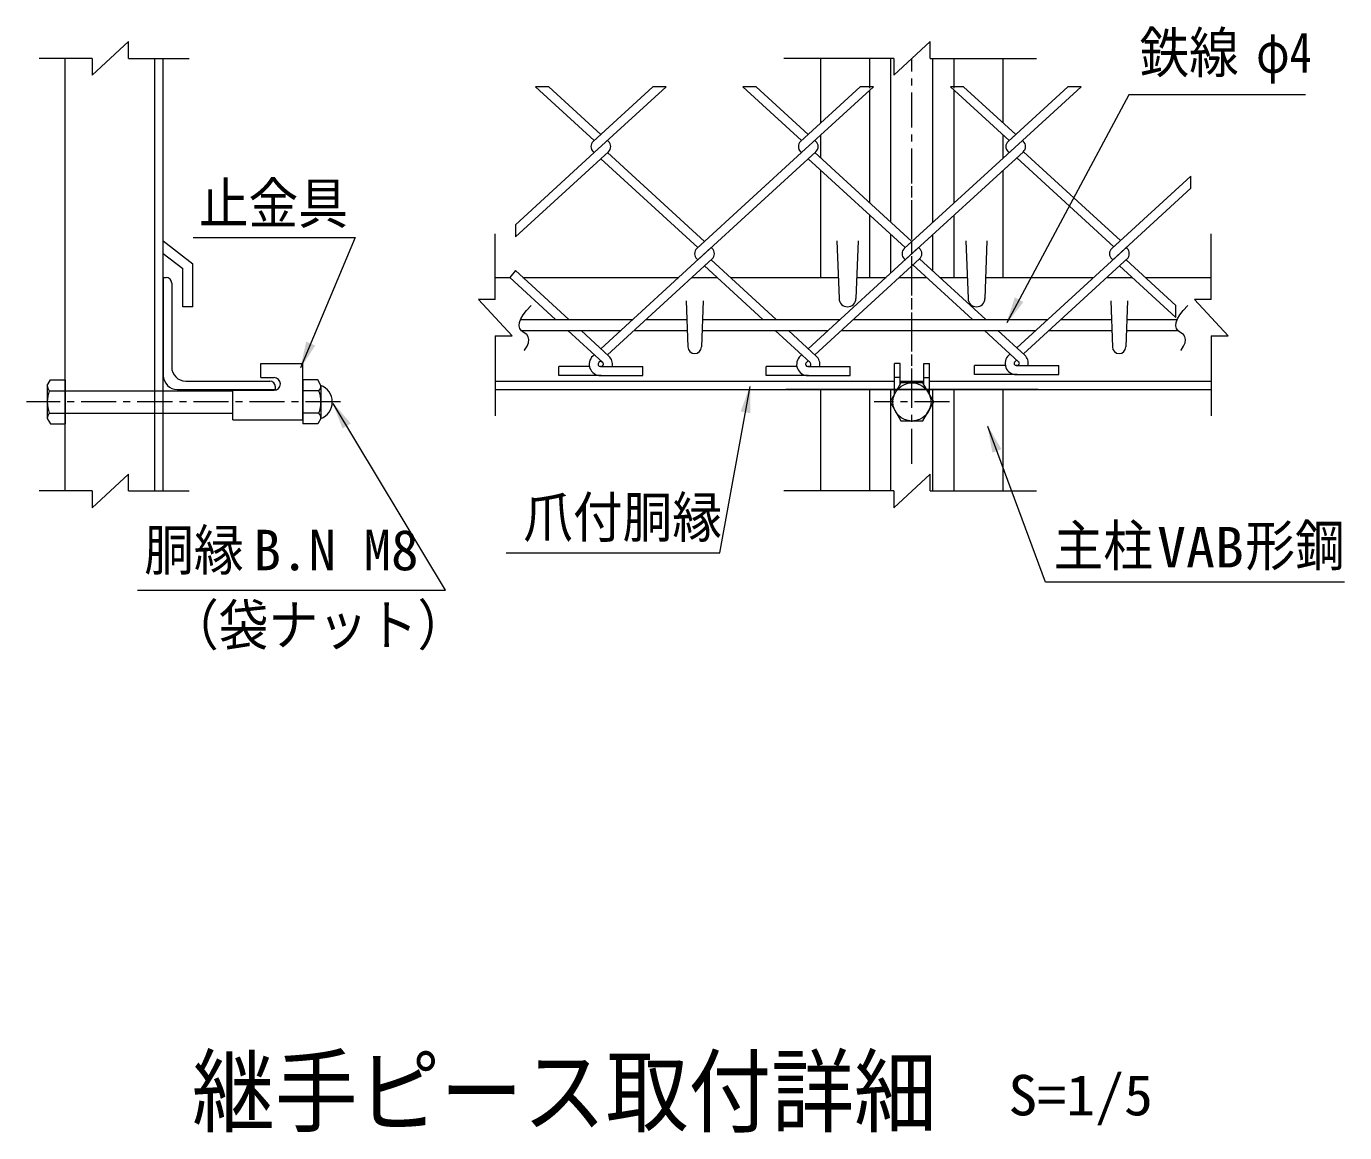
# Model space of a CAD drawing. Units: millimetres, scale not verified, with parts at other scales. Extents: x -4455 to 4455, y -3150 to 3150.
# Drawn here: x 1200 to 2611, y -906 to 278 of the extents above; entities that cross this region are included whole.
import ezdxf
from ezdxf.enums import TextEntityAlignment as Align

# ---------------------------------------------------------------- set-up
doc = ezdxf.new("R2010")
doc.units = ezdxf.units.MM
doc.header["$LTSCALE"] = 30
doc.linetypes.add('DASHED', pattern=[7.5, 6, -1.5])
doc.linetypes.add('USER1', pattern=[2, 1.25, -0.25, 0.25, -0.25])
doc.layers.add('0-4_7詳細', color=7, linetype='Continuous', lineweight=18)
doc.styles.add('ＭＳ ゴシック', font='')
doc.styles.get('ＭＳ ゴシック').set_extended_font_data('MS Gothic')

msp = doc.modelspace()

# ---------------------------------------------------------------- linework, layer by layer
at = {"layer": '0-4_7詳細', "color": 4}
for p, q in [((1309.33, 261.85), (1270.55, 225.85)), ((1309.33, 243.85), (1309.33, 261.85)), ((2167.47, 261.85), (2128.7, 225.85)), ((2167.47, 243.85), (2167.47, 261.85)), ((1270.55, 243.85), (1213.99, 243.85)), ((1270.55, 243.85), (1270.55, 225.85)), ((1309.33, 243.85), (1374.6, 243.85)), ((2128.7, 243.85), (2010.9, 243.85)), ((2128.7, 243.85), (2128.7, 225.85)), ((2167.47, 243.85), (2281.42, 243.85)), ((1702.02, -14.25), (1702.02, 55.95)), ((2468.42, -14.25), (2468.42, 55.95)), ((1720.02, -53.02), (1684.02, -14.25)), ((1702.02, -14.25), (1684.02, -14.25)), ((2468.42, -14.25), (2450.42, -14.25)), ((1702.02, -53.02), (1720.02, -53.02)), ((1702.02, -53.02), (1702.02, -138.6)), ((2468.42, -53.02), (2468.42, -138.6)), ((1309.33, -201.2), (1270.55, -237.2)), ((1309.33, -219.2), (1309.33, -201.2)), ((2167.47, -201.2), (2128.7, -237.2)), ((2167.47, -219.2), (2167.47, -201.2)), ((1270.55, -219.2), (1213.99, -219.2)), ((1270.55, -219.2), (1270.55, -237.2)), ((1309.33, -219.2), (1374.6, -219.2)), ((2128.7, -219.2), (2010.9, -219.2)), ((2128.7, -219.2), (2128.7, -237.2)), ((2167.47, -219.2), (2281.42, -219.2))]:
    msp.add_line(p, q, dxfattribs=at)
at = {"layer": '0-4_7詳細', "lineweight": 9}
for p, q in [((1241.75, -219.2), (1241.75, 243.85)), ((1337.75, -219.2), (1337.75, 243.85)), ((1346.75, -219.2), (1346.75, 243.85)), ((2050.59, 174.92), (2050.59, 243.85)), ((2103.09, 212.03), (2103.09, 243.85)), ((2125.59, 68.41), (2125.59, 243.85)), ((2170.59, 68.41), (2170.59, 243.85)), ((2193.09, 212.03), (2193.09, 243.85)), ((2245.59, 174.92), (2245.59, 243.85)), ((2103.09, 89.03), (2103.09, 210.01)), ((2193.09, 89.03), (2193.09, 210.01)), ((2050.59, 137.14), (2050.59, 161.9)), ((2245.59, 137.14), (2245.59, 161.9)), ((2050.59, 9.42), (2050.59, 124.11)), ((2245.59, 9.42), (2245.59, 124.11)), ((2103.09, 9.42), (2103.09, 76.01)), ((2193.09, 9.42), (2193.09, 76.01)), ((1346.75, 48.42), (1378.25, 24.08)), ((2067.84, 48.42), (2070.09, -13.08)), ((2090.34, 48.42), (2088.09, -13.08)), ((2125.59, 14.15), (2125.59, 55.39)), ((2170.59, 16.12), (2170.59, 55.39)), ((2205.84, 48.42), (2208.09, -13.08)), ((2228.34, 48.42), (2226.09, -13.08)), ((1346.75, 35.15), (1367.75, 18.92)), ((2156.26, 40.3), (2155.19, 41.28)), ((1367.75, -22.08), (1367.75, 18.92)), ((1378.25, -22.08), (1378.25, 24.08)), ((1346.75, 9.42), (1346.75, -95.58)), ((1346.75, 9.42), (1349.75, 9.42)), ((1355.75, 3.42), (1355.75, -86.58)), ((1702.02, 9.42), (1717.49, 9.42)), ((1731.7, 9.42), (1898.39, 9.42)), ((1912.6, 9.42), (1939.52, 9.42)), ((1953.73, 9.42), (2069.27, 9.42)), ((2088.91, 9.42), (2120.42, 9.42)), ((2134.63, 9.42), (2163.69, 9.42)), ((2177.9, 9.42), (2207.27, 9.42)), ((2226.91, 9.42), (2342.45, 9.42)), ((2356.66, 9.42), (2383.58, 9.42)), ((2397.78, 9.42), (2468.42, 9.42)), ((1378.25, -22.08), (1367.75, -22.08)), ((1906.51, -15.75), (1908.31, -64.95)), ((1924.51, -15.75), (1922.71, -64.95)), ((2360.81, -15.75), (2362.61, -64.95)), ((2378.81, -15.75), (2377.01, -64.95)), ((1729.34, -35.58), (1849.28, -35.58)), ((1863.49, -35.58), (1907.24, -35.58)), ((1923.79, -35.58), (2071.31, -35.58)), ((2085.52, -35.58), (2293.34, -35.58)), ((2307.55, -35.58), (2361.54, -35.58)), ((2378.09, -35.58), (2432.17, -35.58)), ((1729.87, -47.58), (1836.19, -47.58)), ((1850.4, -47.58), (1907.68, -47.58)), ((1923.35, -47.58), (2058.22, -47.58)), ((2072.42, -47.58), (2280.24, -47.58)), ((2294.45, -47.58), (2361.98, -47.58)), ((2377.65, -47.58), (2432.71, -47.58)), ((1451.18, -97.89), (1451.18, -82.89)), ((1451.18, -82.89), (1496.18, -82.89)), ((1496.18, -142.89), (1496.18, -82.89)), ((1807.94, -73.46), (1806.5, -74.78)), ((1822.15, -73.46), (1823.59, -74.78)), ((2129.34, -115.67), (2129.34, -82.89)), ((2135.34, -82.89), (2129.34, -82.89)), ((2135.34, -105.28), (2135.34, -82.89)), ((2166.84, -115.67), (2166.84, -82.89)), ((1451.18, -97.89), (1465.43, -97.89)), ((2135.34, -97.89), (2129.34, -97.89)), ((2160.84, -97.89), (2166.84, -97.89)), ((1222.55, -106.17), (1225.88, -100.41)), ((1222.55, -106.17), (1222.55, -141.69)), ((1224.61, -111.93), (1241.75, -111.93)), ((1225.88, -100.41), (1241.75, -100.41)), ((1241.75, -100.41), (1241.75, -147.45)), ((1346.75, -111.93), (1421.18, -111.93)), ((1361.75, -110.58), (1466.75, -110.58)), ((1370.75, -101.58), (1460.75, -101.58)), ((1421.18, -111.39), (1465.43, -111.39)), ((1421.18, -142.89), (1421.18, -111.39)), ((1466.75, -110.58), (1466.75, -107.58)), ((1496.18, -100.41), (1496.18, -147.45)), ((1512.06, -100.41), (1496.18, -100.41)), ((1513.32, -111.93), (1496.18, -111.93)), ((1515.38, -106.17), (1512.06, -100.41)), ((1515.38, -106.17), (1515.38, -141.69)), ((1702.02, -101.58), (2129.34, -101.58)), ((1702.02, -110.58), (2129.34, -110.58)), ((2283.09, -110.58), (2013.09, -110.58)), ((2050.59, -219.2), (2050.59, -110.58)), ((2103.09, -219.2), (2103.09, -110.58)), ((2125.59, -219.2), (2125.59, -110.58)), ((2131.81, -111.39), (2129.34, -111.39)), ((2132.28, -110.58), (2163.9, -110.58)), ((2135.34, -101.58), (2160.84, -101.58)), ((2164.37, -111.39), (2166.84, -111.39)), ((2166.84, -101.58), (2468.42, -101.58)), ((2166.84, -110.58), (2468.42, -110.58)), ((2170.59, -219.2), (2170.59, -110.58)), ((2193.09, -219.2), (2193.09, -110.58)), ((2245.59, -219.2), (2245.59, -110.58)), ((1224.61, -135.93), (1241.75, -135.93)), ((1346.75, -135.93), (1421.18, -135.93)), ((1513.32, -135.93), (1496.18, -135.93)), ((1222.55, -141.69), (1225.88, -147.45)), ((1225.88, -147.45), (1241.75, -147.45)), ((1421.18, -142.89), (1496.18, -142.89)), ((1512.06, -147.45), (1496.18, -147.45)), ((1515.38, -141.69), (1512.06, -147.45))]:
    msp.add_line(p, q, dxfattribs=at)
at = {"layer": '0-4_7詳細', "color": 1, "linetype": 'USER1'}
for p, q in [((2148.09, -190.08), (2148.09, 243.85)), ((2148.09, -125.49), (2148.09, 140.09)), ((1536.44, -123.93), (1200.19, -123.93)), ((2188.38, -123.93), (2107.74, -123.93))]:
    msp.add_line(p, q, dxfattribs=at)
at = {"layer": '0-4_7詳細', "color": 3}
for p, q in [((1807.94, 156.03), (1745.14, 213.57)), ((1759.35, 213.57), (1745.14, 213.57)), ((1815.05, 162.54), (1759.35, 213.57)), ((1870.74, 213.57), (1806.87, 155.05)), ((1884.95, 213.57), (1807.94, 143.01)), ((1884.95, 213.57), (1870.74, 213.57)), ((2029.97, 156.03), (1967.17, 213.57)), ((1981.38, 213.57), (1967.17, 213.57)), ((2037.07, 162.54), (1981.38, 213.57)), ((2092.77, 213.57), (2028.9, 155.05)), ((2106.98, 213.57), (2029.97, 143.01)), ((2106.98, 213.57), (2092.77, 213.57)), ((2252, 156.03), (2189.2, 213.57)), ((2203.41, 213.57), (2189.2, 213.57)), ((2259.1, 162.54), (2203.41, 213.57)), ((2314.8, 213.57), (2250.93, 155.05)), ((2329.01, 213.57), (2266.21, 156.03)), ((2329.01, 213.57), (2314.8, 213.57)), ((1823.22, 155.05), (1822.15, 156.03)), ((2045.25, 155.05), (2044.18, 156.03)), ((2266.21, 156.03), (2139.91, 40.3)), ((2259.1, 162.54), (2250.93, 155.05)), ((2267.28, 155.05), (2266.21, 156.03)), ((2267.28, 155.05), (2266.21, 156.03)), ((1823.22, 143.99), (1723.59, 52.7)), ((1807.94, 143.01), (1723.59, 65.72)), ((1807.94, 143.01), (1806.87, 143.99)), ((1807.94, 143.01), (1806.87, 143.99)), ((1823.22, 143.99), (1815.05, 136.5)), ((1926.06, 47.79), (1822.15, 143.01)), ((2029.97, 143.01), (1917.88, 40.3)), ((2045.25, 143.99), (1918.96, 28.26)), ((2029.97, 143.01), (2028.9, 143.99)), ((2029.97, 143.01), (2028.9, 143.99)), ((2045.25, 143.99), (2037.07, 136.5)), ((2148.09, 47.79), (2044.18, 143.01)), ((2267.28, 143.99), (2140.98, 28.26)), ((2252, 143.01), (2250.93, 143.99)), ((2252, 143.01), (2250.93, 143.99)), ((2371.19, 48.77), (2267.28, 143.99)), ((1918.96, 41.28), (1815.05, 136.5)), ((2140.98, 41.28), (2037.07, 136.5)), ((2364.08, 42.26), (2260.17, 137.48)), ((2446.58, 117.86), (2361.94, 40.3)), ((2446.58, 104.84), (2446.58, 117.86)), ((2446.58, 104.84), (2363.01, 28.26)), ((1723.59, 65.72), (1723.59, 52.7)), ((2370.12, 47.79), (2361.94, 40.3)), ((1933.17, 41.28), (1815.05, -66.95)), ((1934.24, 29.24), (1822.15, -73.46)), ((1918.96, 28.26), (1917.88, 29.24)), ((1918.96, 28.26), (1917.88, 29.24)), ((1934.24, 29.24), (1926.06, 21.75)), ((1934.24, 40.3), (1933.17, 41.28)), ((2002.84, -35.58), (1933.17, 28.26)), ((2155.19, 41.28), (2037.07, -66.95)), ((2156.26, 29.24), (2044.18, -73.46)), ((2140.98, 28.26), (2139.91, 29.24)), ((2140.98, 28.26), (2139.91, 29.24)), ((2227.01, -35.58), (2156.26, 29.24)), ((2378.29, 42.26), (2260.17, -65.97)), ((2379.36, 30.22), (2267.28, -72.48)), ((2363.01, 28.26), (2361.94, 29.24)), ((2363.01, 28.26), (2361.94, 29.24)), ((2378.29, 40.3), (2377.22, 41.28)), ((2378.29, 40.3), (2377.22, 41.28)), ((2430.46, -20.52), (2377.22, 28.26)), ((1988.63, -35.58), (1926.06, 21.75)), ((2212.8, -35.58), (2149.16, 22.73)), ((2430.46, -33.54), (2370.12, 21.75)), ((1766.6, -35.58), (1717.49, 9.42)), ((2430.46, -33.54), (2430.46, -20.52)), ((1817.1, -81.86), (1779.7, -47.58)), ((1823.59, -74.78), (1793.91, -47.58)), ((2039.13, -81.86), (2001.72, -47.58)), ((2045.62, -74.78), (2015.93, -47.58)), ((2262.23, -80.88), (2225.89, -47.58)), ((2268.72, -73.8), (2240.1, -47.58)), ((1815.05, -79.97), (1812.99, -81.86)), ((1815.05, -79.97), (1817.1, -81.86)), ((2029.97, -73.46), (2028.53, -74.78)), ((2037.07, -79.97), (2035.02, -81.86)), ((2253.07, -72.48), (2251.63, -73.8)), ((2260.17, -78.99), (2258.12, -80.88)), ((1770.05, -95.63), (1770.05, -86.03)), ((1802.85, -86.03), (1770.05, -86.03)), ((1815.48, -95.63), (1770.05, -95.63)), ((1814.61, -86.03), (1860.05, -86.03)), ((1815.48, -86.03), (1814.61, -86.03)), ((1814.61, -95.63), (1860.05, -95.63)), ((1860.05, -95.63), (1860.05, -86.03)), ((2024.88, -86.03), (1992.07, -86.03)), ((1992.07, -95.63), (1992.07, -86.03)), ((2037.51, -95.63), (1992.07, -95.63)), ((2036.64, -86.03), (2082.07, -86.03)), ((2037.51, -86.03), (2036.64, -86.03)), ((2036.64, -95.63), (2082.07, -95.63)), ((2082.07, -95.63), (2082.07, -86.03)), ((2215.17, -94.65), (2215.17, -85.05)), ((2247.98, -85.05), (2215.17, -85.05)), ((2260.61, -94.65), (2215.17, -94.65)), ((2259.74, -85.05), (2305.17, -85.05)), ((2260.61, -85.05), (2259.74, -85.05)), ((2259.74, -94.65), (2305.17, -94.65)), ((2305.17, -94.65), (2305.17, -85.05))]:
    msp.add_line(p, q, dxfattribs=at)
at = {"layer": '0-4_7詳細', "color": 3, "linetype": 'DASHED'}
for p, q in [((1241.75, -111.93), (1346.75, -111.93)), ((1241.75, -135.93), (1346.75, -135.93))]:
    msp.add_line(p, q, dxfattribs=at)
at = {"layer": '0-4_7詳細', "lineweight": 9}
for points in [[(2569.41, 204.8), (2380.33, 204.8), (2249.56, -39.14)], [(1378.57, 52.07), (1552.15, 52.07), (1493.76, -87.25)], [(2160.84, -105.28), (2160.84, -82.89), (2166.84, -82.89)], [(1713.77, -285.34), (1942.53, -285.34), (1974.85, -107.49)], [(1319.04, -325.41), (1648.64, -325.41), (1528.62, -125.65)], [(2611.18, -316.73), (2291.16, -316.73), (2229.26, -150.11)]]:
    msp.add_lwpolyline(points, dxfattribs=at)
at = {"layer": '0-4_7詳細', "color": 3}
msp.add_lwpolyline([(1780.81, -35.58), (1723.59, 16.85), (1717.49, 9.42)], dxfattribs=at)
at = {"layer": '0-4_7詳細', "color": 4}
for points in [[(1733.07, -68.85), (1733.38, -68.47), (1736.04, -64.26), (1737.61, -60.51), (1738.08, -57.19), (1737.45, -54.32), (1735.73, -51.88), (1732.92, -49.9), (1730.09, -47.89), (1728.33, -45.41), (1727.65, -42.45), (1728.05, -39.02), (1729.51, -35.11), (1732.05, -30.73), (1735.67, -25.87), (1740.35, -20.54)], [(2435.9, -68.85), (2436.22, -68.47), (2438.88, -64.26), (2440.44, -60.51), (2440.92, -57.19), (2440.29, -54.32), (2438.57, -51.88), (2435.75, -49.9), (2432.92, -47.89), (2431.17, -45.41), (2430.49, -42.45), (2430.88, -39.02), (2432.35, -35.11), (2434.89, -30.73), (2438.5, -25.87), (2443.19, -20.54)], [(2468.42, -53.02), (2486.42, -53.02), (2450.42, -14.25)]]:
    msp.add_lwpolyline(points, dxfattribs=at)
at = {"layer": '0-4_7詳細', "color": 3}
msp.add_lwpolyline([(2124.57, -123.93), (2136.33, -144.3), (2159.85, -144.3), (2171.61, -123.93), (2159.85, -103.56), (2136.33, -103.56)], close=True, dxfattribs=at)
msp.add_circle((2148.09, -123.93), 20.4, dxfattribs=at)
for centre, radius, start, end in [((1811.94, 149.52), 7.5, 132.5, 227.5), ((1818.15, 149.52), 7.5, 312.5, 47.5), ((2033.97, 149.52), 7.5, 132.5, 227.5), ((2040.18, 149.52), 7.5, 312.5, 47.5), ((2255.99, 149.52), 7.5, 132.5, 227.5), ((2262.21, 149.52), 7.5, 312.5, 47.5), ((1922.95, 34.77), 7.5, 132.5, 227.5), ((1929.17, 34.77), 7.5, 312.5, 47.5), ((2144.98, 34.77), 7.5, 132.5, 227.5), ((2151.2, 34.77), 7.5, 312.5, 47.5), ((2367.01, 34.77), 7.5, 132.5, 227.5), ((2373.22, 34.77), 7.5, 312.5, 47.5), ((1814.61, -83.63), 12, 132.5, 270), ((1814.61, -83.63), 2.4, 132.5, 270), ((1815.48, -83.63), 2.4, 270, 47.5), ((1815.48, -83.63), 12, 348.46304, 47.5), ((2036.64, -83.63), 12, 132.5, 270), ((2036.64, -83.63), 2.4, 132.5, 270), ((2037.51, -83.63), 2.4, 270, 47.5), ((2037.51, -83.63), 12, 348.46304, 47.5), ((2259.74, -82.65), 12, 132.5, 270), ((2259.74, -82.65), 2.4, 132.5, 270), ((2260.61, -82.65), 2.4, 270, 47.5), ((2260.61, -82.65), 12, 348.46304, 47.5)]:
    msp.add_arc(centre, radius, start, end, dxfattribs=at)
at = {"layer": '0-4_7詳細', "lineweight": 9}
for centre, radius, start, end in [((1349.75, 3.42), 6, 0, 90), ((2079.09, -13.08), 9, 180, 0), ((2217.09, -13.08), 9, 180, 0), ((1915.51, -64.95), 7.2, 180, 0), ((2369.81, -64.95), 7.2, 180, 0), ((1361.75, -95.58), 15, 180, 270), ((1370.75, -86.58), 15, 180, 270), ((1465.43, -104.64), 6.75, 270, 90), ((1231.64, -106.17), 9.09, 180, 219.3382), ((1258.55, -123.93), 36, 160.52878, 199.47122), ((1460.75, -107.58), 6, 0, 90), ((1506.29, -106.17), 9.09, 320.6618, 0), ((1479.38, -123.93), 36, 340.52878, 19.47122), ((1508.56, -123.93), 19.02, 291.00774, 68.99226), ((1231.64, -141.69), 9.09, 140.6618, 180), ((1506.29, -141.69), 9.09, 0, 39.3382)]:
    msp.add_arc(centre, radius, start, end, dxfattribs=at)
at = {"layer": '0-4_7詳細'}
for points in [[(2248.61, -40.91), (2258.2, -12), (2267.38, -16.93)], [(1492.98, -89.1), (1499.77, -59.42), (1509.38, -63.44)], [(1975.21, -105.52), (1974.97, -135.97), (1964.72, -134.1)], [(1527.59, -123.93), (1547.5, -146.97), (1538.57, -152.33)], [(2228.56, -148.23), (2243.89, -174.54), (2234.13, -178.17)]]:
    msp.add_solid(points, dxfattribs=at)

# ---------------------------------------------------------------- texts
at = {"layer": '0-4_7詳細', "color": 3, "style": 'ＭＳ ゴシック'}
for s, width, p in [('鉄線', 0.9, (2391.54, 215.46)), ('φ4', 0.8, (2516.46, 215.46)), ('止金具', 0.9, (1384.79, 54.04)), ('爪付胴縁', 0.9, (1732, -281.94)), ('主柱', 0.9, (2299.69, -312.35)), ('形鋼', 0.9, (2504.95, -312.35)), ('胴縁', 0.9, (1326.33, -317.1)), ('VAB', 1.05, (2410.49, -314.07)), ('（袋ナット）', 0.9, (1352.92, -397.35)), ('S=1/5', 1.05, (2251.28, -900.66))]:
    msp.add_text(s, height=43.33, dxfattribs=dict(at, width=width)).set_placement(p, align=Align.BOTTOM_LEFT)
msp.add_text('B.N M8', height=43.33, dxfattribs=at).set_placement((1443.16, -317.1), align=Align.BOTTOM_LEFT)
at = {"layer": '0-4_7詳細', "style": 'ＭＳ ゴシック', "width": 0.9}
msp.add_text('継手ピース取付詳細', height=72.14, dxfattribs=at).set_placement((1377.52, -919.71), align=Align.BOTTOM_LEFT)

doc.saveas('drawing.dxf')
